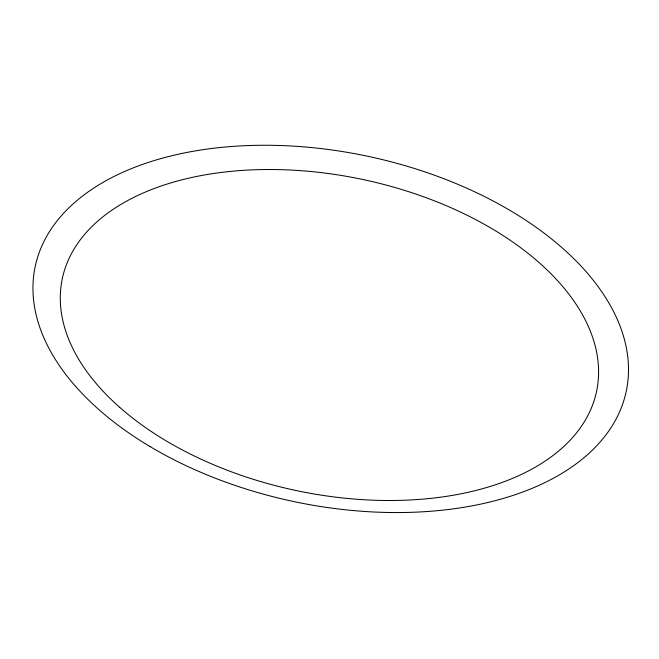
<?xml version="1.0" encoding="UTF-8"?>
<svg xmlns="http://www.w3.org/2000/svg" width="659" height="659" viewBox="0 0 659 659"><rect width="100%" height="100%" fill="white"/><g stroke="black" fill="none" stroke-linecap="round" stroke-linejoin="round"><path stroke-width="0.99" d="M150.021 446.555A302.036 176.563 11.9 0 0 626.05 392.204A302.036 176.563 11.9 0 0 216.111 147.954A302.036 176.563 11.9 0 0 150.021 446.555M119.699 407.344A273.007 159.05 11.9 0 0 580.381 427.749A273.007 159.05 11.9 0 0 288.238 169.923A273.007 159.05 11.9 0 0 119.699 407.344"/></g></svg>
